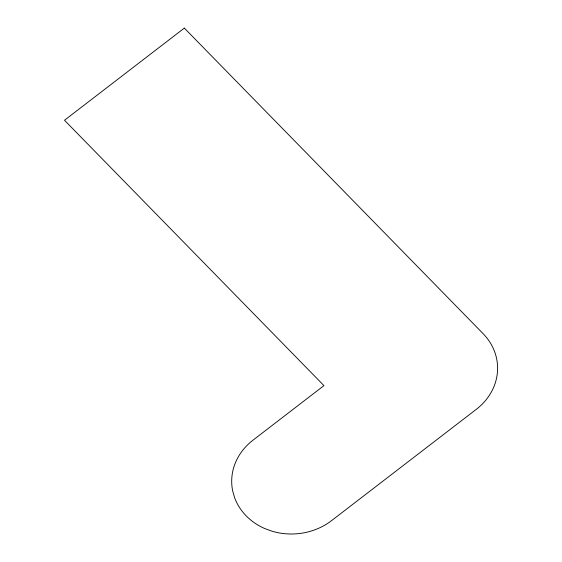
<?xml version="1.0" encoding="UTF-8"?>
<svg xmlns="http://www.w3.org/2000/svg" width="562" height="562" viewBox="0 0 562 562"><rect width="100%" height="100%" fill="white"/><g stroke="black" fill="none" stroke-linecap="round" stroke-linejoin="round"><path stroke-width="0.84" d="M184.336 28.1L64.489 120.254L323.951 385.616L252.963 440.201A60.612 53.566 -3.8 0 0 232.696 490.998L234.642 497.763A60.612 53.566 -3.8 0 0 264.73 528.54L272.008 531.202A60.612 53.566 -3.8 0 0 331.587 520.616L476.323 409.319A60.612 53.566 -3.8 0 0 483.109 333.666L184.336 28.1"/></g></svg>
